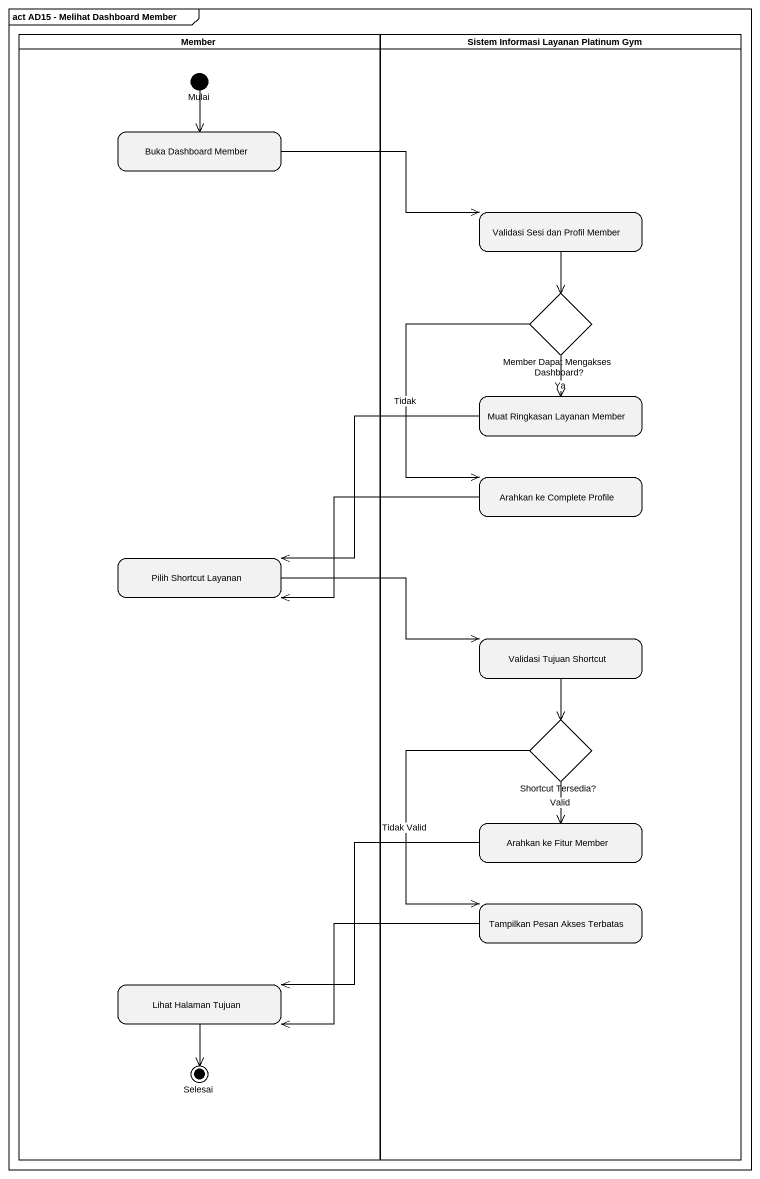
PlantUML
@startuml
mainframe act AD15 - Melihat Dashboard Member
hide empty description
state Member <<partition>> {
  state Mulai <<start>>
  state "Buka Dashboard Member" as Buka_Dashboard_Member
  state "Pilih Shortcut Layanan" as Pilih_Shortcut_Layanan
  state "Lihat Halaman Tujuan" as Lihat_Halaman_Tujuan
  state Selesai <<end>>
}
state "Sistem Informasi Layanan Platinum Gym" as Sistem_Informasi_Layanan <<partition>> {
  state "Validasi Sesi dan Profil Member" as Validasi_Sesi_dan_Profil
  state "Member Dapat Mengakses Dashboard?" as Member_Dapat_Mengakses <<choice>>
  state "Muat Ringkasan Layanan Member" as Muat_Ringkasan_Layanan
  state "Arahkan ke Complete Profile" as Arahkan_ke_Complete_Profile
  state "Validasi Tujuan Shortcut" as Validasi_Tujuan_Shortcut
  state "Shortcut Tersedia?" as Shortcut_Tersedia <<choice>>
  state "Arahkan ke Fitur Member" as Arahkan_ke_Fitur_Member
  state "Tampilkan Pesan Akses Terbatas" as Tampilkan_Pesan_Akses
}
Mulai --> Buka_Dashboard_Member
Buka_Dashboard_Member -right-> Validasi_Sesi_dan_Profil
Validasi_Sesi_dan_Profil --> Member_Dapat_Mengakses
Member_Dapat_Mengakses --> Muat_Ringkasan_Layanan : Ya
Member_Dapat_Mengakses --> Arahkan_ke_Complete_Profile : Tidak
Muat_Ringkasan_Layanan -left-> Pilih_Shortcut_Layanan
Arahkan_ke_Complete_Profile -left-> Pilih_Shortcut_Layanan
Pilih_Shortcut_Layanan -right-> Validasi_Tujuan_Shortcut
Validasi_Tujuan_Shortcut --> Shortcut_Tersedia
Shortcut_Tersedia --> Arahkan_ke_Fitur_Member : Valid
Shortcut_Tersedia --> Tampilkan_Pesan_Akses : Tidak Valid
Arahkan_ke_Fitur_Member -left-> Lihat_Halaman_Tujuan
Tampilkan_Pesan_Akses -left-> Lihat_Halaman_Tujuan
Lihat_Halaman_Tujuan --> Selesai
@enduml
